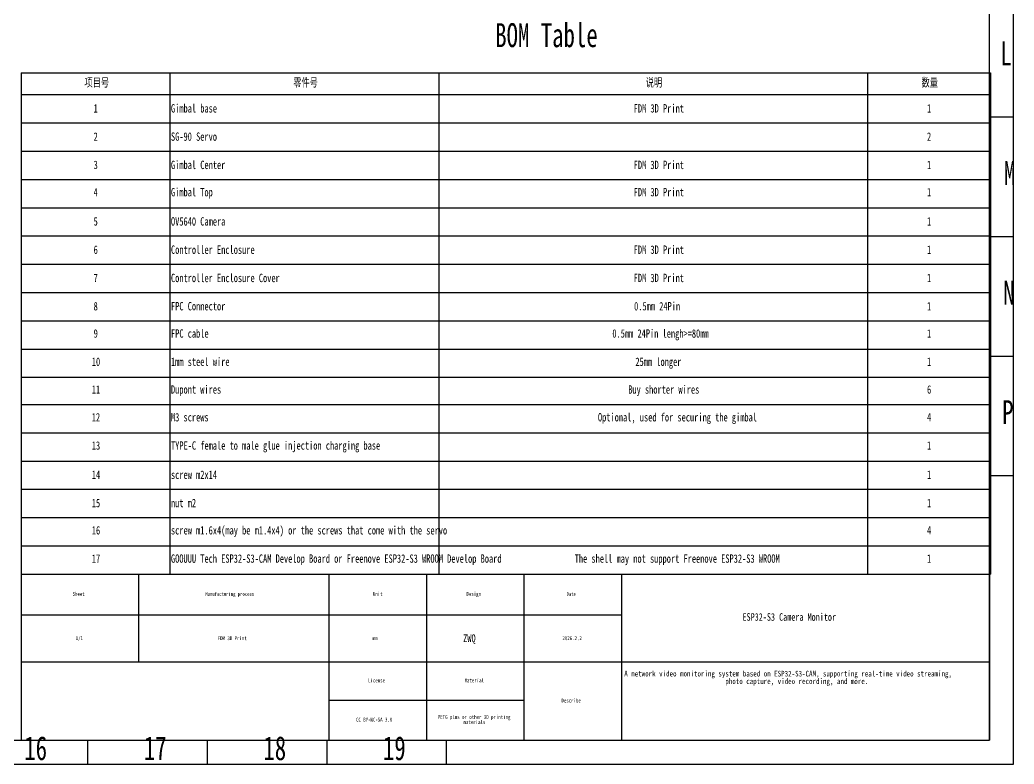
# Model space of a CAD drawing. Header units: millimetres. Extents: x 0 to 1189, y 0 to 841.
# Drawn here: x 773.5 to 1189.3, y 0 to 311.2 of the extents above; entities that cross this region are included whole.
import ezdxf

# ---------------------------------------------------------------- set-up
doc = ezdxf.new("R2010")
doc.units = ezdxf.units.MM
doc.layers.add('10', color=7, linetype='Continuous')
doc.layers.add('5', color=7, linetype='Continuous')
doc.styles.add('SLDTEXTSTYLE0', font='TXT', dxfattribs={"width": 0.7})
doc.styles.add('SLDTEXTSTYLE1', font='TXT', dxfattribs={"width": 0.7, "bigfont": 'bigfont'})
doc.styles.add('SLDTEXTSTYLE2', font='TXT', dxfattribs={"width": 0.75})

# ---------------------------------------------------------------- blocks, each defined once
blk = doc.blocks.new('SW_TABLEANNOTATION_0')
at = {"layer": '10', "color": 0}
for p, q in [((0, 0), (0, -9.11)), ((0, 0), (62.16, 0)), ((62.16, 0), (62.16, -9.11)), ((62.16, 0), (174.64, 0)), ((174.64, 0), (174.64, -9.11)), ((174.64, 0), (353.89, 0)), ((353.89, 0), (353.89, -9.11)), ((353.89, 0), (405.35, 0)), ((405.35, 0), (405.35, -9.11)), ((0, -9.11), (62.16, -9.11)), ((0, -9.11), (0, -20.93)), ((62.16, -9.11), (174.64, -9.11)), ((62.16, -9.11), (62.16, -20.93)), ((174.64, -9.11), (353.89, -9.11)), ((174.64, -9.11), (174.64, -20.93)), ((353.89, -9.11), (405.35, -9.11)), ((353.89, -9.11), (353.89, -20.93)), ((405.35, -9.11), (405.35, -20.93)), ((0, -20.93), (0, -32.75)), ((0, -20.93), (62.16, -20.93)), ((62.16, -20.93), (62.16, -32.75)), ((62.16, -20.93), (174.64, -20.93)), ((174.64, -20.93), (174.64, -32.75)), ((174.64, -20.93), (353.89, -20.93)), ((353.89, -20.93), (353.89, -32.75)), ((353.89, -20.93), (405.35, -20.93)), ((405.35, -20.93), (405.35, -32.75)), ((0, -32.75), (0, -44.57)), ((0, -32.75), (62.16, -32.75)), ((62.16, -32.75), (62.16, -44.57)), ((62.16, -32.75), (174.64, -32.75)), ((174.64, -32.75), (174.64, -44.57)), ((174.64, -32.75), (353.89, -32.75)), ((353.89, -32.75), (353.89, -44.57)), ((353.89, -32.75), (405.35, -32.75)), ((405.35, -32.75), (405.35, -44.57)), ((0, -44.57), (0, -56.39)), ((0, -44.57), (62.16, -44.57)), ((62.16, -44.57), (62.16, -56.39)), ((62.16, -44.57), (174.64, -44.57)), ((174.64, -44.57), (174.64, -56.39)), ((174.64, -44.57), (353.89, -44.57)), ((353.89, -44.57), (353.89, -56.39)), ((353.89, -44.57), (405.35, -44.57)), ((405.35, -44.57), (405.35, -56.39)), ((0, -56.39), (0, -68.21)), ((0, -56.39), (62.16, -56.39)), ((62.16, -56.39), (62.16, -68.21)), ((62.16, -56.39), (174.64, -56.39)), ((174.64, -56.39), (174.64, -68.21)), ((174.64, -56.39), (353.89, -56.39)), ((353.89, -56.39), (353.89, -68.21)), ((353.89, -56.39), (405.35, -56.39)), ((405.35, -56.39), (405.35, -68.21)), ((0, -68.21), (0, -80.03)), ((0, -68.21), (62.16, -68.21)), ((62.16, -68.21), (62.16, -80.03)), ((62.16, -68.21), (174.64, -68.21)), ((174.64, -68.21), (174.64, -80.03)), ((174.64, -68.21), (353.89, -68.21)), ((353.89, -68.21), (353.89, -80.03)), ((353.89, -68.21), (405.35, -68.21)), ((405.35, -68.21), (405.35, -80.03)), ((0, -80.03), (0, -91.85)), ((0, -80.03), (62.16, -80.03)), ((62.16, -80.03), (62.16, -91.85)), ((62.16, -80.03), (174.64, -80.03)), ((174.64, -80.03), (174.64, -91.85)), ((174.64, -80.03), (353.89, -80.03)), ((353.89, -80.03), (353.89, -91.85)), ((353.89, -80.03), (405.35, -80.03)), ((405.35, -80.03), (405.35, -91.85)), ((0, -91.85), (0, -103.67)), ((0, -91.85), (62.16, -91.85)), ((62.16, -91.85), (62.16, -103.67)), ((62.16, -91.85), (174.64, -91.85)), ((174.64, -91.85), (174.64, -103.67)), ((174.64, -91.85), (353.89, -91.85)), ((353.89, -91.85), (353.89, -103.67)), ((353.89, -91.85), (405.35, -91.85)), ((405.35, -91.85), (405.35, -103.67)), ((0, -103.67), (0, -115.49)), ((0, -103.67), (62.16, -103.67)), ((62.16, -103.67), (62.16, -115.49)), ((62.16, -103.67), (174.64, -103.67)), ((174.64, -103.67), (174.64, -115.49)), ((174.64, -103.67), (353.89, -103.67)), ((353.89, -103.67), (353.89, -115.49)), ((353.89, -103.67), (405.35, -103.67)), ((405.35, -103.67), (405.35, -115.49)), ((0, -115.49), (0, -127.31)), ((0, -115.49), (62.16, -115.49)), ((62.16, -115.49), (62.16, -127.31)), ((62.16, -115.49), (174.64, -115.49)), ((174.64, -115.49), (174.64, -127.31)), ((174.64, -115.49), (353.89, -115.49)), ((353.89, -115.49), (353.89, -127.31)), ((353.89, -115.49), (405.35, -115.49)), ((405.35, -115.49), (405.35, -127.31)), ((0, -127.31), (0, -138.7)), ((0, -127.31), (62.16, -127.31)), ((62.16, -127.31), (62.16, -138.7)), ((62.16, -127.31), (174.64, -127.31)), ((174.64, -127.31), (174.64, -138.7)), ((174.64, -127.31), (353.89, -127.31)), ((353.89, -127.31), (353.89, -138.7)), ((353.89, -127.31), (405.35, -127.31)), ((405.35, -127.31), (405.35, -138.7)), ((0, -138.7), (0, -150.52)), ((0, -138.7), (62.16, -138.7)), ((62.16, -138.7), (62.16, -150.52)), ((62.16, -138.7), (174.64, -138.7)), ((174.64, -138.7), (174.64, -150.52)), ((174.64, -138.7), (353.89, -138.7)), ((353.89, -138.7), (353.89, -150.52)), ((353.89, -138.7), (405.35, -138.7)), ((405.35, -138.7), (405.35, -150.52)), ((0, -150.52), (0, -162.34)), ((0, -150.52), (62.16, -150.52)), ((62.16, -150.52), (62.16, -162.34)), ((62.16, -150.52), (174.64, -150.52)), ((174.64, -150.52), (174.64, -162.34)), ((174.64, -150.52), (353.89, -150.52)), ((353.89, -150.52), (353.89, -162.34)), ((353.89, -150.52), (405.35, -150.52)), ((405.35, -150.52), (405.35, -162.34)), ((0, -162.34), (0, -174.16)), ((0, -162.34), (62.16, -162.34)), ((62.16, -162.34), (62.16, -174.16)), ((62.16, -162.34), (174.64, -162.34)), ((174.64, -162.34), (174.64, -174.16)), ((174.64, -162.34), (353.89, -162.34)), ((353.89, -162.34), (353.89, -174.16)), ((353.89, -162.34), (405.35, -162.34)), ((405.35, -162.34), (405.35, -174.16)), ((0, -174.16), (0, -185.98)), ((0, -174.16), (62.16, -174.16)), ((62.16, -174.16), (62.16, -185.98)), ((62.16, -174.16), (174.64, -174.16)), ((174.64, -174.16), (174.64, -185.98)), ((174.64, -174.16), (353.89, -174.16)), ((353.89, -174.16), (353.89, -185.98)), ((353.89, -174.16), (405.35, -174.16)), ((405.35, -174.16), (405.35, -185.98)), ((0, -185.98), (0, -197.8)), ((0, -185.98), (62.16, -185.98)), ((62.16, -185.98), (62.16, -197.8)), ((62.16, -185.98), (174.64, -185.98)), ((174.64, -185.98), (174.64, -197.8)), ((174.64, -185.98), (353.89, -185.98)), ((353.89, -185.98), (353.89, -197.8)), ((353.89, -185.98), (405.35, -185.98)), ((405.35, -185.98), (405.35, -197.8)), ((0, -197.8), (0, -209.62)), ((0, -197.8), (62.16, -197.8)), ((62.16, -197.8), (62.16, -209.62)), ((62.16, -197.8), (174.64, -197.8)), ((174.64, -197.8), (174.64, -209.62)), ((174.64, -197.8), (353.89, -197.8)), ((353.89, -197.8), (353.89, -209.62)), ((353.89, -197.8), (405.35, -197.8)), ((405.35, -197.8), (405.35, -209.62)), ((0, -209.62), (62.16, -209.62)), ((62.16, -209.62), (174.64, -209.62)), ((174.64, -209.62), (353.89, -209.62)), ((353.89, -209.62), (405.35, -209.62))]:
    blk.add_line(p, q, dxfattribs=at)
at = {"layer": '10', "color": 0, "char_height": 3.5, "attachment_point": 1}
for s, insert, style in [('项目号', (26.49, -2.63), 'SLDTEXTSTYLE1'), ('零件号', (113.81, -2.63), 'SLDTEXTSTYLE1'), ('说明', (261.2, -2.63), 'SLDTEXTSTYLE1'), ('数量', (376.56, -2.63), 'SLDTEXTSTYLE1'), ('1', (30.31, -13.1), 'SLDTEXTSTYLE0'), ('Gimbal base', (62.66, -13.1), 'SLDTEXTSTYLE0'), ('FDM 3D Print', (256.18, -13.1), 'SLDTEXTSTYLE0'), ('1', (378.85, -13.1), 'SLDTEXTSTYLE0'), ('SG-90 Servo', (62.66, -24.92), 'SLDTEXTSTYLE0'), ('2', (30.31, -24.92), 'SLDTEXTSTYLE0'), ('2', (378.85, -24.92), 'SLDTEXTSTYLE0'), ('3', (30.31, -36.74), 'SLDTEXTSTYLE0'), ('Gimbal Center', (62.66, -36.74), 'SLDTEXTSTYLE0'), ('FDM 3D Print', (256.18, -36.74), 'SLDTEXTSTYLE0'), ('1', (378.85, -36.74), 'SLDTEXTSTYLE0'), ('4', (30.31, -48.14), 'SLDTEXTSTYLE0'), ('Gimbal Top', (62.66, -48.14), 'SLDTEXTSTYLE0'), ('FDM 3D Print', (256.18, -48.14), 'SLDTEXTSTYLE0'), ('1', (378.85, -48.14), 'SLDTEXTSTYLE0'), ('5', (30.31, -60.38), 'SLDTEXTSTYLE0'), ('OV5640 Camera', (62.66, -60.38), 'SLDTEXTSTYLE0'), ('1', (378.85, -60.38), 'SLDTEXTSTYLE0'), ('6', (30.32, -72.2), 'SLDTEXTSTYLE0'), ('Controller Enclosure', (62.66, -72.2), 'SLDTEXTSTYLE0'), ('FDM 3D Print', (256.18, -72.2), 'SLDTEXTSTYLE0'), ('1', (378.85, -72.2), 'SLDTEXTSTYLE0'), ('7', (30.32, -84.02), 'SLDTEXTSTYLE0'), ('Controller Enclosure Cover', (62.66, -84.02), 'SLDTEXTSTYLE0'), ('FDM 3D Print', (256.18, -84.02), 'SLDTEXTSTYLE0'), ('1', (378.85, -84.02), 'SLDTEXTSTYLE0'), ('8', (30.32, -95.84), 'SLDTEXTSTYLE0'), ('FPC Connector', (62.66, -95.84), 'SLDTEXTSTYLE0'), ('0.5mm 24Pin', (256.34, -95.84), 'SLDTEXTSTYLE0'), ('1', (378.85, -95.84), 'SLDTEXTSTYLE0'), ('9', (30.32, -107.25), 'SLDTEXTSTYLE0'), ('FPC cable', (62.66, -107.25), 'SLDTEXTSTYLE0'), ('0.5mm 24Pin lengh>=80mm', (247.25, -107.25), 'SLDTEXTSTYLE0'), ('1', (378.85, -107.25), 'SLDTEXTSTYLE0'), ('10', (29.55, -119.07), 'SLDTEXTSTYLE0'), ('1mm steel wire', (62.66, -119.07), 'SLDTEXTSTYLE0'), ('25mm longer', (256.89, -119.07), 'SLDTEXTSTYLE0'), ('1', (378.85, -119.07), 'SLDTEXTSTYLE0'), ('11', (29.55, -130.67), 'SLDTEXTSTYLE0'), ('Dupont wires', (62.66, -130.67), 'SLDTEXTSTYLE0'), ('Buy shorter wires', (253.88, -130.67), 'SLDTEXTSTYLE0'), ('6', (378.85, -130.67), 'SLDTEXTSTYLE0'), ('12', (29.55, -142.27), 'SLDTEXTSTYLE0'), ('M3 screws', (62.66, -142.27), 'SLDTEXTSTYLE0'), ('Optional, used for securing the gimbal', (241.23, -142.27), 'SLDTEXTSTYLE0'), ('4', (378.85, -142.27), 'SLDTEXTSTYLE0'), ('13', (29.55, -154.09), 'SLDTEXTSTYLE0'), ('TYPE-C female to male glue injection charging base', (62.66, -154.09), 'SLDTEXTSTYLE0'), ('1', (378.85, -154.09), 'SLDTEXTSTYLE0'), ('14', (29.55, -166.33), 'SLDTEXTSTYLE0'), ('screw m2x14', (62.66, -166.33), 'SLDTEXTSTYLE0'), ('1', (378.85, -166.33), 'SLDTEXTSTYLE0'), ('15', (29.55, -178.15), 'SLDTEXTSTYLE0'), ('nut m2', (62.66, -178.15), 'SLDTEXTSTYLE0'), ('1', (378.85, -178.15), 'SLDTEXTSTYLE0'), ('16', (29.55, -189.55), 'SLDTEXTSTYLE0'), ('screw m1.6x4(may be m1.4x4) or the screws that come with the servo', (62.66, -189.55), 'SLDTEXTSTYLE0'), ('4', (378.85, -189.55), 'SLDTEXTSTYLE0'), ('17', (29.55, -201.37), 'SLDTEXTSTYLE0'), ('GOOUUU Tech ESP32-S3-CAM Develop Board or Freenove ESP32-S3 WROOM Develop Board', (62.66, -201.37), 'SLDTEXTSTYLE0'), ('The shell may not support Freenove ESP32-S3 WROOM', (231.5, -201.37), 'SLDTEXTSTYLE0'), ('1', (378.85, -201.37), 'SLDTEXTSTYLE0')]:
    blk.add_mtext(s, dxfattribs=dict(at, insert=insert, style=style))
blk = doc.blocks.new('SW_TABLEANNOTATION_1')
at = {"layer": '10', "color": 0}
for p, q in [((0, 0), (0, -16.95)), ((0, 0), (49.11, 0)), ((49.11, 0), (49.11, -16.95)), ((49.11, 0), (128.68, 0)), ((128.68, 0), (128.68, -16.95)), ((128.68, 0), (169.48, 0)), ((169.48, 0), (169.48, -16.95)), ((169.48, 0), (210.28, 0)), ((210.28, 0), (210.28, -16.95)), ((210.28, 0), (251.08, 0)), ((251.08, 0), (251.08, -16.95)), ((251.08, 0), (404.97, 0)), ((404.97, 0), (404.97, -16.95)), ((0, -16.95), (0, -36.69)), ((0, -16.95), (49.11, -16.95)), ((49.11, -16.95), (49.11, -36.69)), ((49.11, -16.95), (128.68, -16.95)), ((128.68, -16.95), (128.68, -36.69)), ((128.68, -16.95), (169.48, -16.95)), ((169.48, -16.95), (169.48, -36.69)), ((169.48, -16.95), (210.28, -16.95)), ((210.28, -16.95), (210.28, -36.69)), ((210.28, -16.95), (251.08, -16.95)), ((251.08, -16.95), (251.08, -36.69)), ((404.97, -16.95), (404.97, -36.69)), ((0, -36.69), (0, -52.62)), ((0, -36.69), (49.11, -36.69)), ((0, -36.69), (49.11, -36.69)), ((49.11, -36.69), (128.68, -36.69)), ((49.11, -36.69), (128.68, -36.69)), ((128.68, -36.69), (128.68, -52.62)), ((128.68, -36.69), (169.48, -36.69)), ((169.48, -36.69), (169.48, -52.62)), ((169.48, -36.69), (210.28, -36.69)), ((210.28, -36.69), (210.28, -52.62)), ((210.28, -36.69), (251.08, -36.69)), ((210.28, -36.69), (251.08, -36.69)), ((251.08, -36.69), (251.08, -52.62)), ((251.08, -36.69), (404.97, -36.69)), ((251.08, -36.69), (404.97, -36.69)), ((404.97, -36.69), (404.97, -52.62)), ((0, -52.62), (0, -69.44)), ((128.68, -52.62), (128.68, -69.44)), ((128.68, -52.62), (169.48, -52.62)), ((169.48, -52.62), (169.48, -69.44)), ((169.48, -52.62), (210.28, -52.62)), ((210.28, -52.62), (210.28, -69.44)), ((251.08, -52.62), (251.08, -69.44)), ((404.97, -52.62), (404.97, -69.44)), ((0, -69.44), (49.11, -69.44)), ((49.11, -69.44), (128.68, -69.44)), ((128.68, -69.44), (169.48, -69.44)), ((169.48, -69.44), (210.28, -69.44)), ((210.28, -69.44), (251.08, -69.44)), ((251.08, -69.44), (404.97, -69.44))]:
    blk.add_line(p, q, dxfattribs=at)
at = {"layer": '10', "color": 0, "attachment_point": 1, "style": 'SLDTEXTSTYLE2'}
for s, insert, char_height in [('Sheet', (21.52, -7.41), 1.652), ('Manufacturing process', (77.03, -7.48), 1.5875), ('Unit', (147.09, -7.41), 1.652), ('Design', (186.28, -7.41), 1.652), ('Date', (228.12, -7.48), 1.587), ('ESP32-S3 Camera Monitor', (301.69, -16.31), 3.175), ('1/1', (22.85, -25.94), 1.652), ('FDM 3D Print', (82.23, -25.94), 1.652), ('mm', (147.01, -25.94), 1.652), ('ZWQ', (184.87, -25.15), 3.252), ('2026.2.2', (226.4, -25.94), 1.652), ('A network video monitoring system based on ESP32-S3-CAM, supporting real-time video streaming,', (252.25, -40.4), 2.3813), ('License', (145.1, -43.59), 1.652), ('Material', (185.49, -43.59), 1.652), ('photo capture, video recording, and more.', (294.53, -43.57), 2.3813), ('Describe', (225.98, -52), 1.652), ('CC BY-NC-SA 3.0', (140.05, -59.97), 1.652), ('PETG plus or other 3D printing', (174.3, -58.9), 1.652), ('materials', (185.04, -61.04), 1.652)]:
    blk.add_mtext(s, dxfattribs=dict(at, insert=insert, char_height=char_height))

msp = doc.modelspace()

# ---------------------------------------------------------------- linework, layer by layer
at = {"layer": '5', "color": 7}
for p, q in [((1189, 0), (1189, 841)), ((0, 0), (1189, 0))]:
    msp.add_line(p, q, dxfattribs=at)
at = {"layer": '5', "color": 7, "lineweight": 25}
for p, q in [((1179, 10), (1179, 831.05)), ((0, 10), (1179, 10))]:
    msp.add_line(p, q, dxfattribs=at)
at = {"layer": '5'}
for p, q in [((1189, 270.5), (1179, 270.5)), ((1189, 220.5), (1179, 220.5)), ((1189, 170.5), (1179, 170.5)), ((1189, 120.5), (1179, 120.5)), ((802, 0), (802, 10)), ((852, 0), (852, 10)), ((902, 0), (902, 10)), ((952, 0), (952, 10))]:
    msp.add_line(p, q, dxfattribs=at)

# ---------------------------------------------------------------- block references
at = {"layer": '10'}
for name, p in [('SW_TABLEANNOTATION_0', (774.042, 289.073)), ('SW_TABLEANNOTATION_1', (774.028, 79.423))]:
    msp.add_blockref(name, p, dxfattribs=at)

# ---------------------------------------------------------------- texts
at = {"layer": '10', "char_height": 10, "style": 'SLDTEXTSTYLE0'}
for s, insert, attachment_point in [('BOM Table', (972.315, 309.818), 1), ('L', (1185.944, 302.173), 2), ('M', (1187.448, 252.173), 2), ('N', (1187.153, 202.173), 2), ('P', (1186.698, 152.173), 2), ('16', (780.118, 11.673), 2), ('17', (830.118, 11.673), 2), ('18', (880.118, 11.673), 2), ('19', (930.118, 11.673), 2)]:
    msp.add_mtext(s, dxfattribs=dict(at, insert=insert, attachment_point=attachment_point))

doc.saveas('drawing.dxf')
